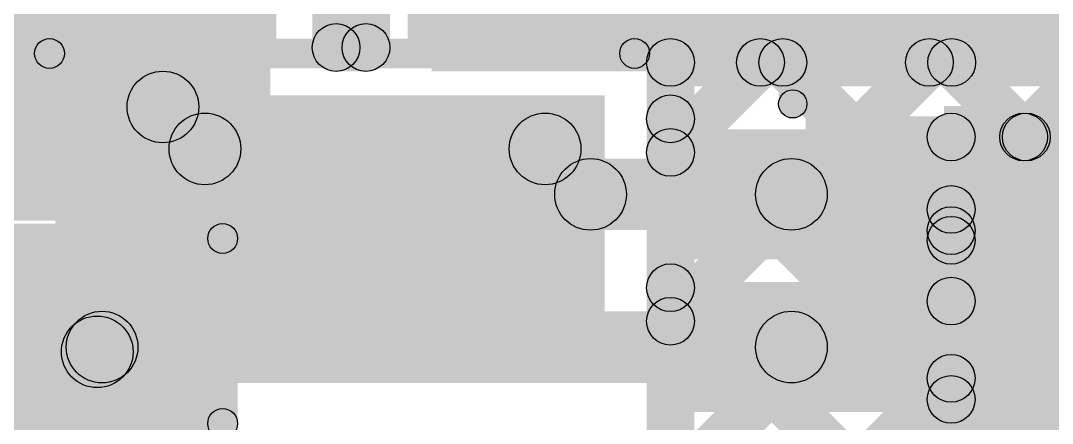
# Model space of a CAD drawing. Header units: millimetres. Extents: x -0.28 to 3.03, y -0.05 to 3.12.
# Drawn here: x 1.1552 to 1.328, y 0.704 to 0.7715 of the extents above; entities that cross this region are included whole.
import ezdxf

# ---------------------------------------------------------------- set-up
doc = ezdxf.new("R2010")
doc.units = ezdxf.units.MM
doc.header["$MEASUREMENT"] = 0
for name, color, linetype in [('BottomLayer', 5, 'Continuous'), ('BottomPaste', 16, 'Continuous'), ('BottomSolder', 6, 'Continuous'), ('TopLayer', 1, 'Continuous'), ('TopOverlay', 2, 'Continuous'), ('TopPaste', 8, 'Continuous'), ('TopSolder', 216, 'Continuous')]:
    doc.layers.add(name, color=color, linetype=linetype)

# ---------------------------------------------------------------- blocks, each defined once
blk = doc.blocks.new('16_QFN__4_4__27')
at = {"layer": 'TopLayer'}
for points in [[(-0.04921, 0.04921), (0.04921, 0.04921), (0.04921, -0.04921), (-0.04921, -0.04921)], [(0.06299, -0.00591), (0.09449, -0.00591), (0.09449, -0.01968), (0.06299, -0.01968)], [(0.06299, -0.0315), (0.09449, -0.0315), (0.09449, -0.04528), (0.06299, -0.04528)], [(0.0315, -0.06299), (0.04528, -0.06299), (0.04528, -0.09449), (0.0315, -0.09449)]]:
    blk.add_hatch(color=1, dxfattribs=at).paths.add_polyline_path(points)
at = {"layer": 'TopOverlay'}
h = blk.add_hatch(color=2, dxfattribs=at)
edge = h.paths.add_edge_path()
edge.add_arc((0.07852, -0.05355), 0.00236, 0, 360)
blk.add_hatch(color=2, dxfattribs=at).paths.add_polyline_path([(0.07616, -0.05355), (0.08089, -0.05355), (0.08089, -0.07855), (0.07616, -0.07855)])
at = {"layer": 'TopPaste'}
for points in [[(-0.04921, 0.04921), (0.04921, 0.04921), (0.04921, -0.04921), (-0.04921, -0.04921)], [(0.06299, -0.00591), (0.09449, -0.00591), (0.09449, -0.01968), (0.06299, -0.01968)], [(0.06299, -0.0315), (0.09449, -0.0315), (0.09449, -0.04528), (0.06299, -0.04528)], [(0.0315, -0.06299), (0.04528, -0.06299), (0.04528, -0.09449), (0.0315, -0.09449)]]:
    blk.add_hatch(color=8, dxfattribs=at).paths.add_polyline_path(points)
at = {"layer": 'TopSolder'}
for points in [[(-0.05321, 0.05321), (0.05321, 0.05321), (0.05321, -0.05321), (-0.05321, -0.05321)], [(0.05899, -0.00191), (0.09849, -0.00191), (0.09849, -0.02368), (0.05899, -0.02368)], [(0.05899, -0.0275), (0.09849, -0.0275), (0.09849, -0.04928), (0.05899, -0.04928)], [(0.0275, -0.05899), (0.04928, -0.05899), (0.04928, -0.09849), (0.0275, -0.09849)]]:
    blk.add_hatch(color=216, dxfattribs=at).paths.add_polyline_path(points)
at = {"layer": 'TopOverlay'}
blk.add_circle((0.07852, -0.05355), 0.00236, dxfattribs=at)
blk = doc.blocks.new('R__0603_65')
at = {"layer": 'TopLayer'}
for points in [[(-0.015, 0.0175), (-0.015, -0.0175), (-0.045, -0.0175), (-0.045, 0.0175)], [(0.045, 0.0175), (0.045, -0.0175), (0.015, -0.0175), (0.015, 0.0175)]]:
    blk.add_hatch(color=1, dxfattribs=at).paths.add_polyline_path(points)
at = {"layer": 'TopOverlay'}
h = blk.add_hatch(color=2, dxfattribs=at)
edge = h.paths.add_edge_path()
edge.add_arc((-0.049, 0.021), 0.0025, 0, 360)
h = blk.add_hatch(color=2, dxfattribs=at)
edge = h.paths.add_edge_path()
edge.add_arc((-0.049, 0.021), 0.0025, 0, 360)
for points in [[(0.049, 0.0235), (0.049, 0.0185), (-0.049, 0.0185), (-0.049, 0.0235)], [(-0.0515, 0.021), (-0.0465, 0.021), (-0.0465, -0.021), (-0.0515, -0.021)], [(0.0465, 0.021), (0.0515, 0.021), (0.0515, -0.021), (0.0465, -0.021)], [(0.049, -0.0185), (0.049, -0.0235), (-0.049, -0.0235), (-0.049, -0.0185)]]:
    blk.add_hatch(color=2, dxfattribs=at).paths.add_polyline_path(points)
h = blk.add_hatch(color=2, dxfattribs=at)
edge = h.paths.add_edge_path()
edge.add_arc((0.049, 0.021), 0.0025, 0, 360)
h = blk.add_hatch(color=2, dxfattribs=at)
edge = h.paths.add_edge_path()
edge.add_arc((0.049, 0.021), 0.0025, 0, 360)
h = blk.add_hatch(color=2, dxfattribs=at)
edge = h.paths.add_edge_path()
edge.add_arc((-0.049, -0.021), 0.0025, 0, 360)
h = blk.add_hatch(color=2, dxfattribs=at)
edge = h.paths.add_edge_path()
edge.add_arc((-0.049, -0.021), 0.0025, 0, 360)
h = blk.add_hatch(color=2, dxfattribs=at)
edge = h.paths.add_edge_path()
edge.add_arc((0.049, -0.021), 0.0025, 0, 360)
h = blk.add_hatch(color=2, dxfattribs=at)
edge = h.paths.add_edge_path()
edge.add_arc((0.049, -0.021), 0.0025, 0, 360)
at = {"layer": 'TopPaste'}
for points in [[(-0.015, 0.0175), (-0.015, -0.0175), (-0.045, -0.0175), (-0.045, 0.0175)], [(0.045, 0.0175), (0.045, -0.0175), (0.015, -0.0175), (0.015, 0.0175)]]:
    blk.add_hatch(color=8, dxfattribs=at).paths.add_polyline_path(points)
at = {"layer": 'TopSolder'}
for points in [[(-0.011, 0.0215), (-0.011, -0.0215), (-0.049, -0.0215), (-0.049, 0.0215)], [(0.049, 0.0215), (0.049, -0.0215), (0.011, -0.0215), (0.011, 0.0215)]]:
    blk.add_hatch(color=216, dxfattribs=at).paths.add_polyline_path(points)
at = {"layer": 'TopOverlay'}
for centre in [(-0.049, 0.021), (-0.049, 0.021), (0.049, 0.021), (0.049, 0.021), (-0.049, -0.021), (-0.049, -0.021), (0.049, -0.021), (0.049, -0.021)]:
    blk.add_circle(centre, 0.0025, dxfattribs=at)
blk = doc.blocks.new('R__0603_B_68')
at = {"layer": 'BottomLayer'}
for points in [[(-0.045, -0.0175), (-0.045, 0.0175), (-0.015, 0.0175), (-0.015, -0.0175)], [(0.015, -0.0175), (0.015, 0.0175), (0.045, 0.0175), (0.045, -0.0175)]]:
    blk.add_hatch(color=5, dxfattribs=at).paths.add_polyline_path(points)
at = {"layer": 'BottomPaste'}
for points in [[(-0.045, -0.0175), (-0.045, 0.0175), (-0.015, 0.0175), (-0.015, -0.0175)], [(0.015, -0.0175), (0.015, 0.0175), (0.045, 0.0175), (0.045, -0.0175)]]:
    blk.add_hatch(color=16, dxfattribs=at).paths.add_polyline_path(points)
at = {"layer": 'BottomSolder'}
for points in [[(-0.049, -0.0215), (-0.049, 0.0215), (-0.011, 0.0215), (-0.011, -0.0215)], [(0.011, -0.0215), (0.011, 0.0215), (0.049, 0.0215), (0.049, -0.0215)]]:
    blk.add_hatch(color=6, dxfattribs=at).paths.add_polyline_path(points)
blk = doc.blocks.new('SI2302_TP_B_71')
at = {"layer": 'BottomLayer'}
for points in [[(-0.05315, 0.09646), (-0.02165, 0.09646), (-0.02165, 0.06102), (-0.05315, 0.06102)], [(0.02165, 0.09646), (0.05315, 0.09646), (0.05315, 0.06102), (0.02165, 0.06102)], [(-0.01575, 0.01772), (0.01575, 0.01772), (0.01575, -0.01772), (-0.01575, -0.01772)]]:
    blk.add_hatch(color=5, dxfattribs=at).paths.add_polyline_path(points)
at = {"layer": 'BottomPaste'}
for points in [[(-0.05315, 0.09646), (-0.02165, 0.09646), (-0.02165, 0.06102), (-0.05315, 0.06102)], [(0.02165, 0.09646), (0.05315, 0.09646), (0.05315, 0.06102), (0.02165, 0.06102)], [(-0.01575, 0.01772), (0.01575, 0.01772), (0.01575, -0.01772), (-0.01575, -0.01772)]]:
    blk.add_hatch(color=16, dxfattribs=at).paths.add_polyline_path(points)
at = {"layer": 'BottomSolder'}
for points in [[(-0.05715, 0.10046), (-0.01765, 0.10046), (-0.01765, 0.05702), (-0.05715, 0.05702)], [(0.01765, 0.10046), (0.05715, 0.10046), (0.05715, 0.05702), (0.01765, 0.05702)], [(-0.01975, 0.02172), (0.01975, 0.02172), (0.01975, -0.02172), (-0.01975, -0.02172)]]:
    blk.add_hatch(color=6, dxfattribs=at).paths.add_polyline_path(points)
blk = doc.blocks.new('C__0603_105')
at = {"layer": 'TopLayer'}
for points in [[(-0.015, 0.0175), (-0.015, -0.0175), (-0.045, -0.0175), (-0.045, 0.0175)], [(0.045, 0.0175), (0.045, -0.0175), (0.015, -0.0175), (0.015, 0.0175)]]:
    blk.add_hatch(color=1, dxfattribs=at).paths.add_polyline_path(points)
at = {"layer": 'TopOverlay'}
h = blk.add_hatch(color=2, dxfattribs=at)
edge = h.paths.add_edge_path()
edge.add_arc((-0.049, 0.021), 0.0025, 0, 360)
h = blk.add_hatch(color=2, dxfattribs=at)
edge = h.paths.add_edge_path()
edge.add_arc((-0.049, 0.021), 0.0025, 0, 360)
for points in [[(-0.049, 0.0185), (-0.049, 0.0235), (-0.018, 0.0235), (-0.018, 0.0185)], [(0.018, 0.0185), (0.018, 0.0235), (0.049, 0.0235), (0.049, 0.0185)], [(-0.0515, 0.021), (-0.0465, 0.021), (-0.0465, -0.021), (-0.0515, -0.021)], [(0.0465, 0.021), (0.0515, 0.021), (0.0515, -0.021), (0.0465, -0.021)], [(-0.049, -0.0235), (-0.049, -0.0185), (-0.018, -0.0185), (-0.018, -0.0235)], [(0.018, -0.0235), (0.018, -0.0185), (0.049, -0.0185), (0.049, -0.0235)]]:
    blk.add_hatch(color=2, dxfattribs=at).paths.add_polyline_path(points)
h = blk.add_hatch(color=2, dxfattribs=at)
edge = h.paths.add_edge_path()
edge.add_arc((-0.018, 0.021), 0.0025, 0, 360)
h = blk.add_hatch(color=2, dxfattribs=at)
edge = h.paths.add_edge_path()
edge.add_arc((0.018, 0.021), 0.0025, 0, 360)
h = blk.add_hatch(color=2, dxfattribs=at)
edge = h.paths.add_edge_path()
edge.add_arc((0.049, 0.021), 0.0025, 0, 360)
h = blk.add_hatch(color=2, dxfattribs=at)
edge = h.paths.add_edge_path()
edge.add_arc((0.049, 0.021), 0.0025, 0, 360)
h = blk.add_hatch(color=2, dxfattribs=at)
edge = h.paths.add_edge_path()
edge.add_arc((-0.049, -0.021), 0.0025, 0, 360)
h = blk.add_hatch(color=2, dxfattribs=at)
edge = h.paths.add_edge_path()
edge.add_arc((-0.049, -0.021), 0.0025, 0, 360)
h = blk.add_hatch(color=2, dxfattribs=at)
edge = h.paths.add_edge_path()
edge.add_arc((-0.018, -0.021), 0.0025, 0, 360)
h = blk.add_hatch(color=2, dxfattribs=at)
edge = h.paths.add_edge_path()
edge.add_arc((0.018, -0.021), 0.0025, 0, 360)
h = blk.add_hatch(color=2, dxfattribs=at)
edge = h.paths.add_edge_path()
edge.add_arc((0.049, -0.021), 0.0025, 0, 360)
h = blk.add_hatch(color=2, dxfattribs=at)
edge = h.paths.add_edge_path()
edge.add_arc((0.049, -0.021), 0.0025, 0, 360)
at = {"layer": 'TopPaste'}
for points in [[(-0.015, 0.0175), (-0.015, -0.0175), (-0.045, -0.0175), (-0.045, 0.0175)], [(0.045, 0.0175), (0.045, -0.0175), (0.015, -0.0175), (0.015, 0.0175)]]:
    blk.add_hatch(color=8, dxfattribs=at).paths.add_polyline_path(points)
at = {"layer": 'TopSolder'}
for points in [[(-0.011, 0.0215), (-0.011, -0.0215), (-0.049, -0.0215), (-0.049, 0.0215)], [(0.049, 0.0215), (0.049, -0.0215), (0.011, -0.0215), (0.011, 0.0215)]]:
    blk.add_hatch(color=216, dxfattribs=at).paths.add_polyline_path(points)
at = {"layer": 'TopOverlay'}
for centre in [(-0.049, 0.021), (-0.049, 0.021), (-0.018, 0.021), (0.018, 0.021), (0.049, 0.021), (0.049, 0.021), (-0.049, -0.021), (-0.049, -0.021), (-0.018, -0.021), (0.018, -0.021), (0.049, -0.021), (0.049, -0.021)]:
    blk.add_circle(centre, 0.0025, dxfattribs=at)

msp = doc.modelspace()

# ---------------------------------------------------------------- hatches: boundary and pattern name
at = {"layer": 'BottomLayer'}
for points in [[(1.2577, 0.68089), (1.25204, 0.68655), (1.33282, 0.76733), (1.33848, 0.76167)], [(1.26683, 0.7183), (1.26117, 0.72396), (1.30454, 0.76733), (1.3102, 0.76167)], [(1.26683, 0.74659), (1.26117, 0.75225), (1.27625, 0.76733), (1.28191, 0.76167)], [(1.264, 0.7605), (1.264, 0.7685), (1.76227, 0.7685), (1.76227, 0.7605)], [(1.27999, 0.76167), (1.28565, 0.76733), (1.38283, 0.67015), (1.37717, 0.66449)], [(1.28598, 0.68089), (1.28032, 0.68655), (1.36111, 0.76733), (1.36676, 0.76167)], [(1.29858, 0.6652), (1.29292, 0.67086), (1.38939, 0.76733), (1.39505, 0.76167)], [(1.30828, 0.76167), (1.31393, 0.76733), (1.38283, 0.69843), (1.37717, 0.69278)], [(1.268, 0.7), (1.26, 0.7), (1.26, 0.7645), (1.268, 0.7645)], [(1.162, 0.711), (1.253, 0.711), (1.253, 0.759), (1.162, 0.759)], [(1.26117, 0.75221), (1.26683, 0.75786), (1.36486, 0.65983), (1.35921, 0.65417)], [(1.26117, 0.72392), (1.26683, 0.72958), (1.33658, 0.65983), (1.33092, 0.65417)]]:
    msp.add_hatch(color=5, dxfattribs=at).paths.add_polyline_path(points)
h = msp.add_hatch(color=5, dxfattribs=at)
edge = h.paths.add_edge_path()
edge.add_arc((1.264, 0.7645), 0.004, 0, 360)
h = msp.add_hatch(color=5, dxfattribs=at)
edge = h.paths.add_edge_path()
edge.add_arc((1.264, 0.7645), 0.004, 0, 360)
h = msp.add_hatch(color=5, dxfattribs=at)
edge = h.paths.add_edge_path()
edge.add_arc((1.27908, 0.7645), 0.004, 0, 360)
h = msp.add_hatch(color=5, dxfattribs=at)
edge = h.paths.add_edge_path()
edge.add_arc((1.28282, 0.7645), 0.004, 0, 360)
h = msp.add_hatch(color=5, dxfattribs=at)
edge = h.paths.add_edge_path()
edge.add_arc((1.30737, 0.7645), 0.004, 0, 360)
h = msp.add_hatch(color=5, dxfattribs=at)
edge = h.paths.add_edge_path()
edge.add_arc((1.3111, 0.7645), 0.004, 0, 360)
h = msp.add_hatch(color=5, dxfattribs=at)
edge = h.paths.add_edge_path()
edge.add_arc((1.264, 0.75504), 0.004, 0, 360)
h = msp.add_hatch(color=5, dxfattribs=at)
edge = h.paths.add_edge_path()
edge.add_arc((1.264, 0.74942), 0.004, 0, 360)
h = msp.add_hatch(color=5, dxfattribs=at)
edge = h.paths.add_edge_path()
edge.add_arc((1.264, 0.72675), 0.004, 0, 360)
h = msp.add_hatch(color=5, dxfattribs=at)
edge = h.paths.add_edge_path()
edge.add_arc((1.264, 0.72113), 0.004, 0, 360)
at = {"layer": 'TopLayer'}
for points in [[(0.906, 0.738), (1.197, 0.738), (1.197, 0.838), (0.906, 0.838)], [(1.224, 0.763), (1.332, 0.763), (1.332, 0.807), (1.224, 0.807)], [(1.212, 0.767), (1.204, 0.767), (1.204, 0.791), (1.212, 0.791)], [(1.185, 0.75703), (1.173, 0.75703), (1.173, 0.787), (1.185, 0.787)], [(1.31384, 0.70874), (1.30818, 0.7144), (1.38017, 0.78639), (1.38583, 0.78074)], [(1.217, 0.767), (1.209, 0.767), (1.209, 0.776), (1.217, 0.776)], [(1.217, 0.767), (1.209, 0.767), (1.209, 0.776), (1.217, 0.776)], [(1.208, 0.763), (1.208, 0.771), (1.213, 0.771), (1.213, 0.763)], [(1.17476, 0.75279), (1.18324, 0.76127), (1.19027, 0.75424), (1.18179, 0.74576)], [(1.31384, 0.68046), (1.30818, 0.68612), (1.38017, 0.75811), (1.38583, 0.75245)], [(1.18603, 0.744), (1.18603, 0.756), (1.243, 0.756), (1.243, 0.744)], [(1.31101, 0.748), (1.31101, 0.756), (1.343, 0.756), (1.343, 0.748)], [(1.23876, 0.74576), (1.24724, 0.75424), (1.25486, 0.74663), (1.24637, 0.73814)], [(1.31384, 0.73703), (1.30818, 0.74269), (1.32032, 0.75483), (1.32598, 0.74917)], [(1.32078, 0.74917), (1.32643, 0.75483), (1.41782, 0.66344), (1.41216, 0.65778)], [(1.31501, 0.73469), (1.30701, 0.73469), (1.30701, 0.752), (1.31501, 0.752)], [(1.25061, 0.73639), (1.25061, 0.74839), (1.28426, 0.74839), (1.28426, 0.73639)], [(1.30818, 0.73348), (1.31384, 0.73914), (1.39215, 0.66083), (1.38649, 0.65517)], [(1.31501, 0.7245), (1.30701, 0.7245), (1.30701, 0.73469), (1.31501, 0.73469)], [(1.31501, 0.7245), (1.30701, 0.7245), (1.30701, 0.73469), (1.31501, 0.73469)], [(1.31501, 0.69891), (1.30701, 0.69891), (1.30701, 0.7245), (1.31501, 0.7245)], [(1.1688, 0.7108), (1.1688, 0.7228), (1.28426, 0.7228), (1.28426, 0.7108)], [(1.17224, 0.71176), (1.16376, 0.72024), (1.16455, 0.72104), (1.17304, 0.71255)], [(1.30818, 0.7052), (1.31384, 0.71086), (1.36986, 0.65484), (1.3642, 0.64918)]]:
    msp.add_hatch(color=1, dxfattribs=at).paths.add_polyline_path(points)
h = msp.add_hatch(color=1, dxfattribs=at)
edge = h.paths.add_edge_path()
edge.add_arc((1.208, 0.767), 0.004, 0, 360)
h = msp.add_hatch(color=1, dxfattribs=at)
edge = h.paths.add_edge_path()
edge.add_arc((1.208, 0.767), 0.004, 0, 360)
h = msp.add_hatch(color=1, dxfattribs=at)
edge = h.paths.add_edge_path()
edge.add_arc((1.213, 0.767), 0.004, 0, 360)
h = msp.add_hatch(color=1, dxfattribs=at)
edge = h.paths.add_edge_path()
edge.add_arc((1.213, 0.767), 0.004, 0, 360)
h = msp.add_hatch(color=1, dxfattribs=at)
edge = h.paths.add_edge_path()
edge.add_arc((1.213, 0.767), 0.004, 0, 360)
h = msp.add_hatch(color=1, dxfattribs=at)
edge = h.paths.add_edge_path()
edge.add_arc((1.179, 0.75703), 0.006, 0, 360)
h = msp.add_hatch(color=1, dxfattribs=at)
edge = h.paths.add_edge_path()
edge.add_arc((1.179, 0.75703), 0.006, 0, 360)
h = msp.add_hatch(color=1, dxfattribs=at)
edge = h.paths.add_edge_path()
edge.add_arc((1.18603, 0.75), 0.006, 0, 360)
h = msp.add_hatch(color=1, dxfattribs=at)
edge = h.paths.add_edge_path()
edge.add_arc((1.18603, 0.75), 0.006, 0, 360)
h = msp.add_hatch(color=1, dxfattribs=at)
edge = h.paths.add_edge_path()
edge.add_arc((1.243, 0.75), 0.006, 0, 360)
h = msp.add_hatch(color=1, dxfattribs=at)
edge = h.paths.add_edge_path()
edge.add_arc((1.243, 0.75), 0.006, 0, 360)
h = msp.add_hatch(color=1, dxfattribs=at)
edge = h.paths.add_edge_path()
edge.add_arc((1.31101, 0.752), 0.004, 0, 360)
h = msp.add_hatch(color=1, dxfattribs=at)
edge = h.paths.add_edge_path()
edge.add_arc((1.31101, 0.752), 0.004, 0, 360)
h = msp.add_hatch(color=1, dxfattribs=at)
edge = h.paths.add_edge_path()
edge.add_arc((1.32315, 0.752), 0.004, 0, 360)
h = msp.add_hatch(color=1, dxfattribs=at)
edge = h.paths.add_edge_path()
edge.add_arc((1.3236, 0.752), 0.004, 0, 360)
h = msp.add_hatch(color=1, dxfattribs=at)
edge = h.paths.add_edge_path()
edge.add_arc((1.25061, 0.74239), 0.006, 0, 360)
h = msp.add_hatch(color=1, dxfattribs=at)
edge = h.paths.add_edge_path()
edge.add_arc((1.25061, 0.74239), 0.006, 0, 360)
h = msp.add_hatch(color=1, dxfattribs=at)
edge = h.paths.add_edge_path()
edge.add_arc((1.28426, 0.74239), 0.006, 0, 360)
h = msp.add_hatch(color=1, dxfattribs=at)
edge = h.paths.add_edge_path()
edge.add_arc((1.31101, 0.73986), 0.004, 0, 360)
h = msp.add_hatch(color=1, dxfattribs=at)
edge = h.paths.add_edge_path()
edge.add_arc((1.31101, 0.73631), 0.004, 0, 360)
h = msp.add_hatch(color=1, dxfattribs=at)
edge = h.paths.add_edge_path()
edge.add_arc((1.31101, 0.73469), 0.004, 0, 360)
h = msp.add_hatch(color=1, dxfattribs=at)
edge = h.paths.add_edge_path()
edge.add_arc((1.31101, 0.73469), 0.004, 0, 360)
h = msp.add_hatch(color=1, dxfattribs=at)
edge = h.paths.add_edge_path()
edge.add_arc((1.31101, 0.73469), 0.004, 0, 360)
h = msp.add_hatch(color=1, dxfattribs=at)
edge = h.paths.add_edge_path()
edge.add_arc((1.31101, 0.7245), 0.004, 0, 360)
h = msp.add_hatch(color=1, dxfattribs=at)
edge = h.paths.add_edge_path()
edge.add_arc((1.31101, 0.7245), 0.004, 0, 360)
h = msp.add_hatch(color=1, dxfattribs=at)
edge = h.paths.add_edge_path()
edge.add_arc((1.31101, 0.7245), 0.004, 0, 360)
h = msp.add_hatch(color=1, dxfattribs=at)
edge = h.paths.add_edge_path()
edge.add_arc((1.1688, 0.7168), 0.006, 0, 360)
h = msp.add_hatch(color=1, dxfattribs=at)
edge = h.paths.add_edge_path()
edge.add_arc((1.1688, 0.7168), 0.006, 0, 360)
h = msp.add_hatch(color=1, dxfattribs=at)
edge = h.paths.add_edge_path()
edge.add_arc((1.28426, 0.7168), 0.006, 0, 360)
h = msp.add_hatch(color=1, dxfattribs=at)
edge = h.paths.add_edge_path()
edge.add_arc((1.168, 0.716), 0.006, 0, 360)
h = msp.add_hatch(color=1, dxfattribs=at)
edge = h.paths.add_edge_path()
edge.add_arc((1.31101, 0.71157), 0.004, 0, 360)
h = msp.add_hatch(color=1, dxfattribs=at)
edge = h.paths.add_edge_path()
edge.add_arc((1.31101, 0.70803), 0.004, 0, 360)

# ---------------------------------------------------------------- linework, layer by layer
at = {"layer": 'BottomLayer'}
for centre in [(1.264, 0.7645), (1.264, 0.7645), (1.27908, 0.7645), (1.28282, 0.7645), (1.30737, 0.7645), (1.3111, 0.7645), (1.264, 0.75504), (1.264, 0.74942), (1.264, 0.72675), (1.264, 0.72113)]:
    msp.add_circle(centre, 0.004, dxfattribs=at)
at = {"layer": 'TopLayer'}
for centre, radius in [((1.208, 0.767), 0.004), ((1.208, 0.767), 0.004), ((1.213, 0.767), 0.004), ((1.213, 0.767), 0.004), ((1.213, 0.767), 0.004), ((1.179, 0.75703), 0.006), ((1.179, 0.75703), 0.006), ((1.18603, 0.75), 0.006), ((1.18603, 0.75), 0.006), ((1.243, 0.75), 0.006), ((1.243, 0.75), 0.006), ((1.31101, 0.752), 0.004), ((1.31101, 0.752), 0.004), ((1.32315, 0.752), 0.004), ((1.3236, 0.752), 0.004), ((1.25061, 0.74239), 0.006), ((1.25061, 0.74239), 0.006), ((1.28426, 0.74239), 0.006), ((1.31101, 0.73986), 0.004), ((1.31101, 0.73631), 0.004), ((1.31101, 0.73469), 0.004), ((1.31101, 0.73469), 0.004), ((1.31101, 0.73469), 0.004), ((1.31101, 0.7245), 0.004), ((1.31101, 0.7245), 0.004), ((1.31101, 0.7245), 0.004), ((1.1688, 0.7168), 0.006), ((1.1688, 0.7168), 0.006), ((1.28426, 0.7168), 0.006), ((1.168, 0.716), 0.006), ((1.31101, 0.71157), 0.004), ((1.31101, 0.70803), 0.004)]:
    msp.add_circle(centre, radius, dxfattribs=at)

# ---------------------------------------------------------------- block references
for name, p, rotation in [('R__0603_65', (1.209, 0.787), 180), ('16_QFN__4_4__27', (1.363, 0.704), 180), ('SI2302_TP_B_71', (1.269, 0.655), 360), ('R__0603_B_68', (1.15, 0.733), 180), ('C__0603_105', (1.168, 0.686), 90)]:
    msp.add_blockref(name, p, dxfattribs=dict(rotation=rotation))

doc.saveas('drawing.dxf')
